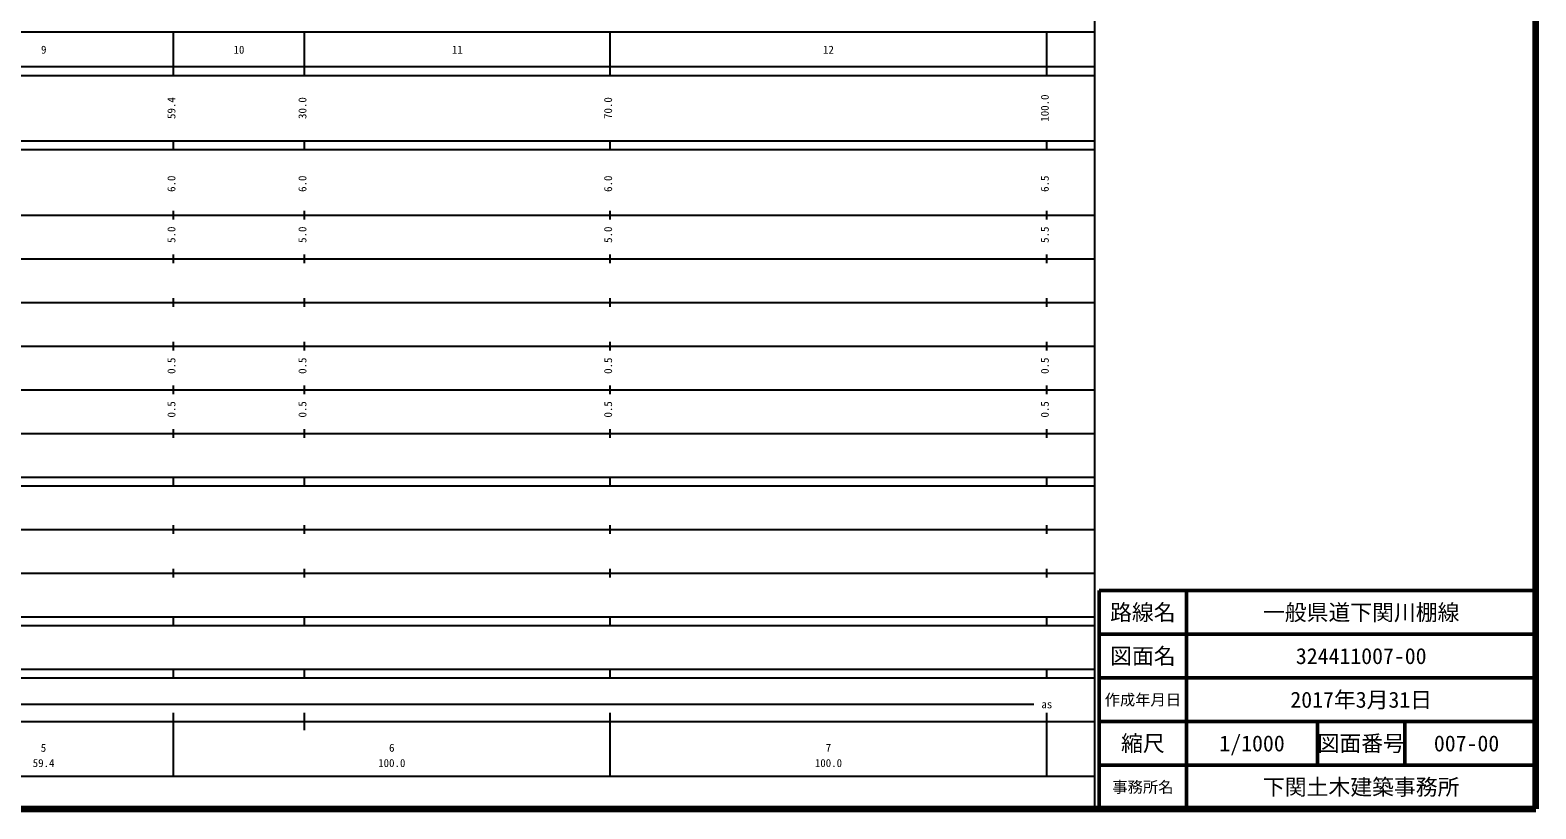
# Model space of a CAD drawing. Units: millimetres on the paper, enlarged 1000 times. Extents: x 40000 to 680000, y 20000 to 380000.
# Drawn here: x 335178 to 680000, y 20000 to 198357 of the extents above; entities that cross this region are included whole.
import ezdxf
from ezdxf.enums import TextEntityAlignment as Align

# ---------------------------------------------------------------- set-up
doc = ezdxf.new("R2010")
doc.units = ezdxf.units.MM
doc.header["$LTSCALE"] = 1000
for name, color, linetype, lineweight in [('M-TTL', 2, 'Continuous', 140), ('M-TTL-BAND', 7, 'Continuous', 25), ('M-TTL-FRAM', 2, 'Continuous', 50), ('M-TTL-LINE', 7, 'Continuous', 50)]:
    doc.layers.add(name, color=color, linetype=linetype, lineweight=lineweight)
doc.layers.add('M-TTL-TXT', color=7, linetype='Continuous')
doc.styles.add('ＭＳ ゴシック', font='')
doc.styles.get('ＭＳ ゴシック').set_extended_font_data('MS Gothic')

msp = doc.modelspace()

# ---------------------------------------------------------------- linework, layer by layer
at = {"layer": 'M-TTL'}
for p, q in [((680000, 20000), (680000, 380000)), ((40000, 20000), (680000, 20000))]:
    msp.add_line(p, q, dxfattribs=at)
at = {"layer": 'M-TTL-BAND'}
for p, q in [((579000, 20000), (579000, 370000)), ((68000, 198000), (579000, 198000)), ((368000, 188000), (368000, 198000)), ((398000, 188000), (398000, 198000)), ((468000, 188000), (468000, 198000)), ((568000, 188000), (568000, 198000)), ((40000, 190000), (579000, 190000)), ((40000, 188000), (579000, 188000)), ((40000, 173000), (579000, 173000)), ((368000, 171000), (368000, 173000)), ((398000, 171000), (398000, 173000)), ((468000, 171000), (468000, 173000)), ((568000, 171000), (568000, 173000)), ((40000, 171000), (579000, 171000)), ((40000, 156000), (579000, 156000)), ((368000, 155000), (368000, 157000)), ((398000, 155000), (398000, 157000)), ((468000, 155000), (468000, 157000)), ((568000, 155000), (568000, 157000)), ((46000, 146000), (579000, 146000)), ((368000, 145000), (368000, 147000)), ((398000, 145000), (398000, 147000)), ((468000, 145000), (468000, 147000)), ((568000, 145000), (568000, 147000)), ((52000, 136000), (579000, 136000)), ((368000, 135000), (368000, 137000)), ((398000, 135000), (398000, 137000)), ((468000, 135000), (468000, 137000)), ((568000, 135000), (568000, 137000)), ((46000, 126000), (579000, 126000)), ((368000, 125000), (368000, 127000)), ((398000, 125000), (398000, 127000)), ((468000, 125000), (468000, 127000)), ((568000, 125000), (568000, 127000)), ((52000, 116000), (579000, 116000)), ((368000, 115000), (368000, 117000)), ((398000, 115000), (398000, 117000)), ((468000, 115000), (468000, 117000)), ((568000, 115000), (568000, 117000)), ((368000, 105000), (368000, 107000)), ((398000, 105000), (398000, 107000)), ((468000, 105000), (468000, 107000)), ((568000, 105000), (568000, 107000)), ((46000, 106000), (579000, 106000)), ((40000, 96000), (579000, 96000)), ((40000, 94000), (579000, 94000)), ((368000, 94000), (368000, 96000)), ((398000, 94000), (398000, 96000)), ((468000, 94000), (468000, 96000)), ((568000, 94000), (568000, 96000)), ((49000, 84000), (579000, 84000)), ((368000, 83000), (368000, 85000)), ((398000, 83000), (398000, 85000)), ((468000, 83000), (468000, 85000)), ((568000, 83000), (568000, 85000)), ((40000, 74000), (579000, 74000)), ((368000, 73000), (368000, 75000)), ((398000, 73000), (398000, 75000)), ((468000, 73000), (468000, 75000)), ((568000, 73000), (568000, 75000)), ((40000, 64000), (579000, 64000)), ((368000, 62000), (368000, 64000)), ((398000, 62000), (398000, 64000)), ((468000, 62000), (468000, 64000)), ((568000, 62000), (568000, 64000)), ((40000, 62000), (579000, 62000)), ((40000, 52000), (579000, 52000)), ((368000, 50000), (368000, 52000)), ((398000, 50000), (398000, 52000)), ((468000, 50000), (468000, 52000)), ((568000, 50000), (568000, 52000)), ((40000, 50000), (579000, 50000)), ((71000, 44000), (565000, 44000)), ((368000, 27500), (368000, 42000)), ((398000, 38000), (398000, 42000)), ((468000, 27500), (468000, 42000)), ((568000, 27500), (568000, 42000)), ((40000, 40000), (579000, 40000)), ((68000, 27500), (579000, 27500))]:
    msp.add_line(p, q, dxfattribs=at)
at = {"layer": 'M-TTL-FRAM'}
for p, q in [((680000, 70000), (580000, 70000)), ((580000, 70000), (580000, 20000))]:
    msp.add_line(p, q, dxfattribs=at)
at = {"layer": 'M-TTL-LINE'}
for p, q in [((600000, 70000), (600000, 20000)), ((680000, 60000), (580000, 60000)), ((680000, 50000), (580000, 50000)), ((680000, 40000), (580000, 40000)), ((630000, 40000), (630000, 30000)), ((650000, 40000), (650000, 30000)), ((680000, 30000), (580000, 30000))]:
    msp.add_line(p, q, dxfattribs=at)

# ---------------------------------------------------------------- texts
at = {"layer": 'M-TTL-BAND', "style": 'ＭＳ ゴシック'}
for s, p in [('9', (338300, 192405)), ('10', (383000, 192405)), ('11', (433000, 192405)), ('12', (518000, 192405)), ('as', (568000, 42500)), ('5', (338240, 32523)), ('6', (418000, 32523)), ('7', (518000, 32523)), ('59.4', (338265, 29033)), ('100.0', (418000, 29033)), ('100.0', (518000, 29033))]:
    msp.add_text(s, height=1833, dxfattribs=at).set_placement(p, align=Align.BOTTOM_CENTER)
for s, p in [('59.4', (369000, 180500)), ('30.0', (399000, 180500)), ('70.0', (469000, 180500)), ('100.0', (569000, 180500)), ('6.0', (369000, 163174)), ('6.0', (399000, 163174)), ('6.0', (469000, 163174)), ('6.5', (569000, 163174)), ('5.0', (369000, 151500)), ('5.0', (399000, 151500)), ('5.0', (469000, 151500)), ('5.5', (569000, 151500)), ('0.5', (369000, 121500)), ('0.5', (399000, 121500)), ('0.5', (469000, 121500)), ('0.5', (569000, 121500)), ('0.5', (369000, 111500)), ('0.5', (399000, 111500)), ('0.5', (469000, 111500)), ('0.5', (569000, 111500))]:
    msp.add_text(s, height=1833, rotation=90, dxfattribs=at).set_placement(p, align=Align.BOTTOM_CENTER)
at = {"layer": 'M-TTL-TXT', "style": 'ＭＳ ゴシック'}
for s, height, p in [('路線名', 3666, (590000, 65000)), ('路線名', 3666, (590000, 65000)), ('一般県道下関川棚線', 3666, (640000, 65000)), ('図面名', 3666, (590000, 55000)), ('図面名', 3666, (590000, 55000)), ('324411007-00', 3666, (640000, 55000)), ('作成年月日', 2566, (590000, 45000)), ('作成年月日', 2566, (590000, 45000)), ('2017年3月31日', 3666, (640000, 45000)), ('縮尺', 3666, (590000, 35000)), ('縮尺', 3666, (590000, 35000)), ('1/1000', 3666, (615000, 35000)), ('図面番号', 3666, (640000, 35000)), ('図面番号', 3666, (640000, 35000)), ('007-00', 3666, (664125, 35000)), ('事務所名', 2566, (590000, 25000)), ('事務所名', 2566, (590000, 25000)), ('下関土木建築事務所', 3666, (640000, 25000))]:
    msp.add_text(s, height=height, dxfattribs=at).set_placement(p, align=Align.MIDDLE_CENTER)

doc.saveas('drawing.dxf')
